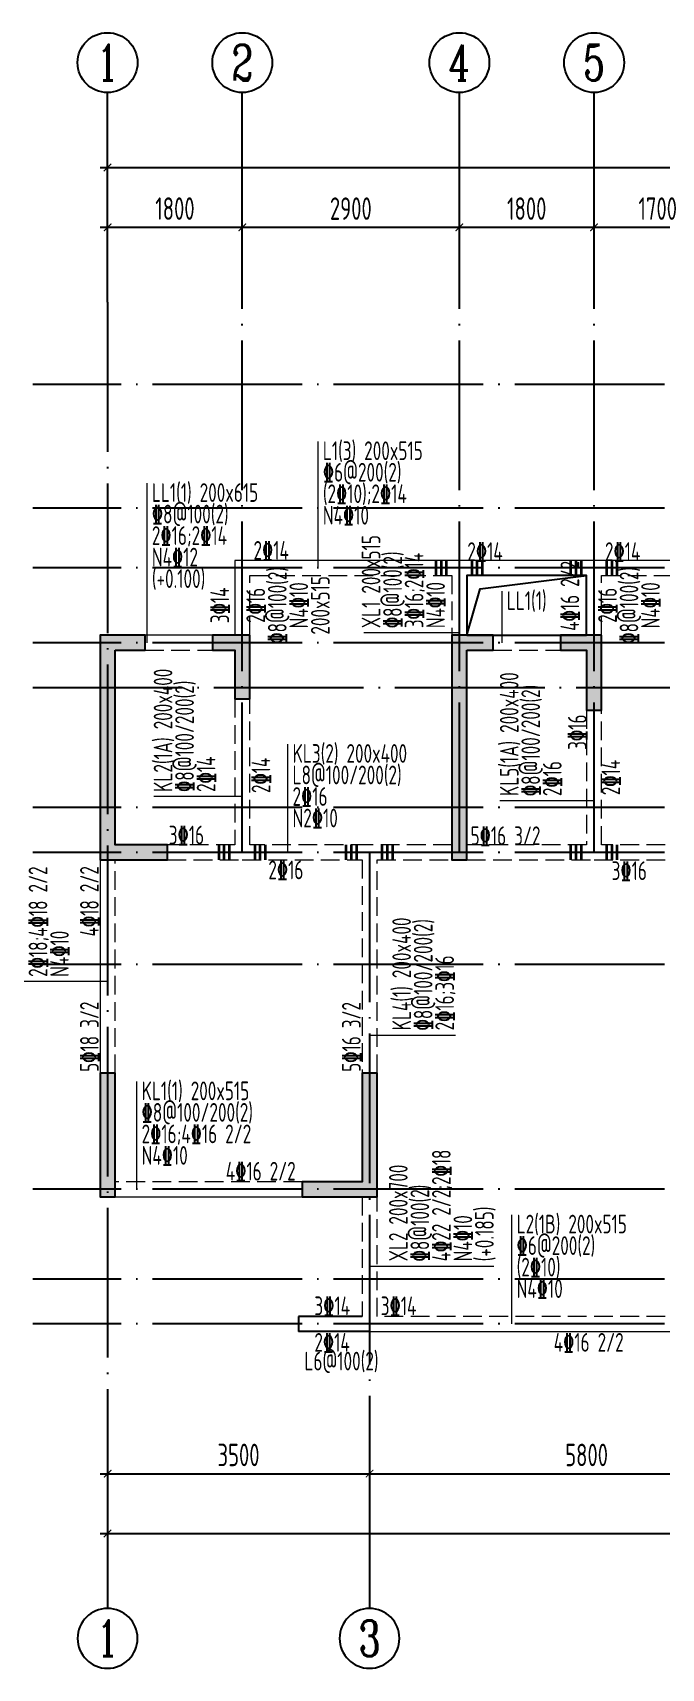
# Model space of a CAD drawing. Extents: x -668857 to 143095, y -247466 to 228182.
# Drawn here: x -98733 to -90335, y -16221 to 5629 of the extents above; entities that cross this region are included whole.
import ezdxf
from ezdxf.enums import TextEntityAlignment as Align

# ---------------------------------------------------------------- set-up
doc = ezdxf.new("R2010")
doc.units = 0
doc.header["$LTSCALE"] = 1000
doc.linetypes.add('DASH', pattern=[0.35, 0.25, -0.1])
doc.linetypes.add('DOTE', pattern=[2.42, 2, -0.2, 0.02, -0.2])
doc.layers.get('0').update_dxf_attribs({"linetype": 'CONTINUOUS'})
doc.layers.get('DEFPOINTS').update_dxf_attribs({"linetype": 'CONTINUOUS'})
for name, color, linetype in [('A-AXIS', 1, 'CONTINUOUS'), ('A-DOTE', 10, 'DOTE'), ('AXIS_NUM', 7, 'CONTINUOUS'), ('BEAM_CON', 4, 'CONTINUOUS'), ('S-D洞口', 4, 'CONTINUOUS'), ('S-L主梁线', 4, 'DASH'), ('S-L梁编号', 6, 'CONTINUOUS'), ('S-L梁配筋', 7, 'CONTINUOUS'), ('S-Q墙填充', 252, 'CONTINUOUS'), ('S-Q墙实线', 6, 'CONTINUOUS'), ('S-Y一般标注', 3, 'CONTINUOUS')]:
    doc.layers.add(name, color=color, linetype=linetype)
doc.layers.add('梁附加箍筋', color=1, linetype='CONTINUOUS', lineweight=35)
doc.styles.add('TSSD_Axis', font='complex.shx', dxfattribs={"width": 0.7, "bigfont": 'hztxt.shx'})
doc.styles.add('TSSD_DIMENSION', font='Tssdeng.shx', dxfattribs={"width": 0.7, "bigfont": 'tssdchn.shx'})
doc.styles.add('TSSD_REIN', font='tssdeng.shx', dxfattribs={"width": 0.7, "height": 300, "bigfont": 'tssdchn.shx'})
doc.dimstyles.new('TSSD_100_100', dxfattribs={"dimtxt": 300, "dimasz": 100, "dimexe": 100, "dimexo": 250, "dimgap": 100, "dimtad": 1, "dimdec": 0, "dimzin": 0, "dimdsep": 46, "dimtxsty": 'TSSD_DIMENSION', "dimblk": 'ARCHTICK', "dimcen": 0, "dimdle": 100, "dimclrt": 7, "dimadec": 0, "dimazin": 0, "dimtfac": 1, "dimtdec": 0, "dimtix": 1, "dimtmove": 2, "dimatfit": 3, "dimldrblk": 'ARCHTICK', "dimfxl": 0, "dimtolj": 1, "dimtzin": 0, "dimarcsym": 0})

# ---------------------------------------------------------------- blocks, each defined once
blk = doc.blocks.new('ts_axno')
at = {"color": 0, "linetype": 'ByBlock', "lineweight": -2}
blk.add_circle((0, 0), 0.5, dxfattribs=at)
at = {"color": 0, "linetype": 'ByBlock', "lineweight": -2, "style": 'TSSD_Axis', "width": 0.7}
blk.add_attdef('A', text='', height=0.6, dxfattribs=at).set_placement((0, 0), align=Align.MIDDLE_CENTER)
blk = doc.blocks.new('_ArchTick')
at = {"color": 0, "linetype": 'ByBlock', "const_width": 0.15}
blk.add_lwpolyline([(-0.5, -0.5), (0.5, 0.5)], dxfattribs=at)
blk = doc.blocks.new('*D97')
at = {"layer": 'DEFPOINTS', "color": 0}
for p in [(6400, 19250), (4600, 18250), (6400, 18250)]:
    blk.add_point(p, dxfattribs=at)
at = {"layer": 'S-Y一般标注', "color": 0, "lineweight": -2}
for p, q in [((4500, 19250), (6500, 19250)), ((4600, 18500), (4600, 19350)), ((6400, 18500), (6400, 19350))]:
    blk.add_line(p, q, dxfattribs=at)
at = {"layer": 'S-Y一般标注', "color": 0, "lineweight": -2, "xscale": 100, "yscale": 100, "zscale": 100, "rotation": 180}
blk.add_blockref('_ArchTick', (4600, 19250), dxfattribs=at)
at = {"layer": 'S-Y一般标注', "color": 0, "lineweight": -2, "xscale": 100, "yscale": 100, "zscale": 100}
blk.add_blockref('_ArchTick', (6400, 19250), dxfattribs=at)
at = {"layer": 'S-Y一般标注', "color": 7, "insert": (5500, 19500), "char_height": 300, "attachment_point": 5, "style": 'TSSD_DIMENSION'}
blk.add_mtext('\\A1;1800', dxfattribs=at)
blk = doc.blocks.new('*D98')
at = {"layer": 'DEFPOINTS', "color": 0}
for p in [(9300, 19250), (6400, 18250), (9300, 18250)]:
    blk.add_point(p, dxfattribs=at)
at = {"layer": 'S-Y一般标注', "color": 0, "lineweight": -2}
for p, q in [((6300, 19250), (9400, 19250)), ((6400, 18500), (6400, 19350)), ((9300, 18500), (9300, 19350))]:
    blk.add_line(p, q, dxfattribs=at)
at = {"layer": 'S-Y一般标注', "color": 0, "lineweight": -2, "xscale": 100, "yscale": 100, "zscale": 100, "rotation": 180}
blk.add_blockref('_ArchTick', (6400, 19250), dxfattribs=at)
at = {"layer": 'S-Y一般标注', "color": 0, "lineweight": -2, "xscale": 100, "yscale": 100, "zscale": 100}
blk.add_blockref('_ArchTick', (9300, 19250), dxfattribs=at)
at = {"layer": 'S-Y一般标注', "color": 7, "insert": (7850, 19500), "char_height": 300, "attachment_point": 5, "style": 'TSSD_DIMENSION'}
blk.add_mtext('\\A1;2900', dxfattribs=at)
blk = doc.blocks.new('*D99')
at = {"layer": 'DEFPOINTS', "color": 0}
for p in [(11100, 19250), (9300, 18250), (11100, 18250)]:
    blk.add_point(p, dxfattribs=at)
at = {"layer": 'S-Y一般标注', "color": 0, "lineweight": -2}
for p, q in [((9200, 19250), (11200, 19250)), ((9300, 18500), (9300, 19350)), ((11100, 18500), (11100, 19350))]:
    blk.add_line(p, q, dxfattribs=at)
at = {"layer": 'S-Y一般标注', "color": 0, "lineweight": -2, "xscale": 100, "yscale": 100, "zscale": 100, "rotation": 180}
blk.add_blockref('_ArchTick', (9300, 19250), dxfattribs=at)
at = {"layer": 'S-Y一般标注', "color": 0, "lineweight": -2, "xscale": 100, "yscale": 100, "zscale": 100}
blk.add_blockref('_ArchTick', (11100, 19250), dxfattribs=at)
at = {"layer": 'S-Y一般标注', "color": 7, "insert": (10200, 19500), "char_height": 300, "attachment_point": 5, "style": 'TSSD_DIMENSION'}
blk.add_mtext('\\A1;1800', dxfattribs=at)
blk = doc.blocks.new('*D100')
at = {"layer": 'DEFPOINTS', "color": 0}
for p in [(12800, 19250), (11100, 18250), (12800, 18250)]:
    blk.add_point(p, dxfattribs=at)
at = {"layer": 'S-Y一般标注', "color": 0, "lineweight": -2}
for p, q in [((11000, 19250), (12900, 19250)), ((11100, 18500), (11100, 19350)), ((12800, 18500), (12800, 19350))]:
    blk.add_line(p, q, dxfattribs=at)
at = {"layer": 'S-Y一般标注', "color": 0, "lineweight": -2, "xscale": 100, "yscale": 100, "zscale": 100, "rotation": 180}
blk.add_blockref('_ArchTick', (11100, 19250), dxfattribs=at)
at = {"layer": 'S-Y一般标注', "color": 0, "lineweight": -2, "xscale": 100, "yscale": 100, "zscale": 100}
blk.add_blockref('_ArchTick', (12800, 19250), dxfattribs=at)
at = {"layer": 'S-Y一般标注', "color": 7, "insert": (11950, 19500), "char_height": 300, "attachment_point": 5, "style": 'TSSD_DIMENSION'}
blk.add_mtext('\\A1;1700', dxfattribs=at)
blk = doc.blocks.new('*D119')
at = {"layer": 'DEFPOINTS', "color": 0}
for p in [(54600, 20050), (4600, 18250), (54600, 18250)]:
    blk.add_point(p, dxfattribs=at)
at = {"layer": 'S-Y一般标注', "color": 0, "lineweight": -2}
for p, q in [((4600, 18500), (4600, 20150)), ((54600, 18500), (54600, 20150)), ((4500, 20050), (54700, 20050))]:
    blk.add_line(p, q, dxfattribs=at)
at = {"layer": 'S-Y一般标注', "color": 0, "lineweight": -2, "xscale": 100, "yscale": 100, "zscale": 100, "rotation": 180}
blk.add_blockref('_ArchTick', (4600, 20050), dxfattribs=at)
at = {"layer": 'S-Y一般标注', "color": 0, "lineweight": -2, "xscale": 100, "yscale": 100, "zscale": 100}
blk.add_blockref('_ArchTick', (54600, 20050), dxfattribs=at)
at = {"layer": 'S-Y一般标注', "color": 7, "insert": (29600, 20300), "char_height": 300, "attachment_point": 5, "style": 'TSSD_DIMENSION'}
blk.add_mtext('\\A1;50000', dxfattribs=at)
blk = doc.blocks.new('*D134')
at = {"layer": 'DEFPOINTS', "color": 0}
for p in [(8100, 3600), (13900, 3600), (13900, 2600)]:
    blk.add_point(p, dxfattribs=at)
at = {"layer": 'S-Y一般标注', "color": 0, "lineweight": -2}
for p, q in [((8100, 3350), (8100, 2500)), ((13900, 3350), (13900, 2500)), ((8000, 2600), (14000, 2600))]:
    blk.add_line(p, q, dxfattribs=at)
at = {"layer": 'S-Y一般标注', "color": 0, "lineweight": -2, "xscale": 100, "yscale": 100, "zscale": 100, "rotation": 180}
blk.add_blockref('_ArchTick', (8100, 2600), dxfattribs=at)
at = {"layer": 'S-Y一般标注', "color": 0, "lineweight": -2, "xscale": 100, "yscale": 100, "zscale": 100}
blk.add_blockref('_ArchTick', (13900, 2600), dxfattribs=at)
at = {"layer": 'S-Y一般标注', "color": 7, "insert": (11000, 2850), "char_height": 300, "attachment_point": 5, "style": 'TSSD_DIMENSION'}
blk.add_mtext('\\A1;5800', dxfattribs=at)
blk = doc.blocks.new('*D142')
at = {"layer": 'DEFPOINTS', "color": 0}
for p in [(4600, 3600), (54600, 3600), (54600, 1800)]:
    blk.add_point(p, dxfattribs=at)
at = {"layer": 'S-Y一般标注', "color": 0, "lineweight": -2}
for p, q in [((4600, 3350), (4600, 1700)), ((54600, 3350), (54600, 1700)), ((4500, 1800), (54700, 1800))]:
    blk.add_line(p, q, dxfattribs=at)
at = {"layer": 'S-Y一般标注', "color": 0, "lineweight": -2, "xscale": 100, "yscale": 100, "zscale": 100, "rotation": 180}
blk.add_blockref('_ArchTick', (4600, 1800), dxfattribs=at)
at = {"layer": 'S-Y一般标注', "color": 0, "lineweight": -2, "xscale": 100, "yscale": 100, "zscale": 100}
blk.add_blockref('_ArchTick', (54600, 1800), dxfattribs=at)
at = {"layer": 'S-Y一般标注', "color": 7, "insert": (29600, 2050), "char_height": 300, "attachment_point": 5, "style": 'TSSD_DIMENSION'}
blk.add_mtext('\\A1;50000', dxfattribs=at)
blk = doc.blocks.new('*D144')
at = {"layer": 'DEFPOINTS', "color": 0}
for p in [(4600, 3600), (8100, 3600), (8100, 2600)]:
    blk.add_point(p, dxfattribs=at)
at = {"layer": 'S-Y一般标注', "color": 0, "lineweight": -2}
for p, q in [((4600, 3350), (4600, 2500)), ((8100, 3350), (8100, 2500)), ((4500, 2600), (8200, 2600))]:
    blk.add_line(p, q, dxfattribs=at)
at = {"layer": 'S-Y一般标注', "color": 0, "lineweight": -2, "xscale": 100, "yscale": 100, "zscale": 100, "rotation": 180}
blk.add_blockref('_ArchTick', (4600, 2600), dxfattribs=at)
at = {"layer": 'S-Y一般标注', "color": 0, "lineweight": -2, "xscale": 100, "yscale": 100, "zscale": 100}
blk.add_blockref('_ArchTick', (8100, 2600), dxfattribs=at)
at = {"layer": 'S-Y一般标注', "color": 7, "insert": (6350, 2850), "char_height": 300, "attachment_point": 5, "style": 'TSSD_DIMENSION'}
blk.add_mtext('\\A1;3500', dxfattribs=at)
blk = doc.blocks.new('20210807.15312446')
at = {"layer": 'S-Q墙填充'}
h = blk.add_hatch(color=252, dxfattribs=at)
h.dxf.hatch_style = 1
h.paths.add_polyline_path([(61116, 65940), (61516, 65940), (61516, 66140), (60916, 66140), (60916, 63140), (61816, 63140), (61816, 63340), (61116, 63340)])
h = blk.add_hatch(color=252, dxfattribs=at)
h.dxf.hatch_style = 1
h.paths.add_polyline_path([(62916, 66140), (62416, 66140), (62416, 65940), (62716, 65940), (62716, 65290), (62916, 65290)])
h = blk.add_hatch(color=252, dxfattribs=at)
h.dxf.hatch_style = 1
h.paths.add_polyline_path([(65816, 65940), (66166, 65940), (66166, 66140), (65616, 66140), (65616, 63140), (65816, 63140)])
h = blk.add_hatch(color=252, dxfattribs=at)
h.dxf.hatch_style = 1
h.paths.add_polyline_path([(67616, 66140), (67066, 66140), (67066, 65940), (67416, 65940), (67416, 65140), (67616, 65140)])
h = blk.add_hatch(color=252, dxfattribs=at)
h.dxf.hatch_style = 1
h.paths.add_polyline_path([(61116, 58640), (61116, 60290), (60916, 60290), (60916, 58640)])
h = blk.add_hatch(color=252, dxfattribs=at)
h.dxf.hatch_style = 1
h.paths.add_polyline_path([(64616, 60290), (64416, 60290), (64416, 58840), (63716, 58840), (63616, 58840), (63616, 58640), (63716, 58640), (64616, 58640)])
at = {"layer": 'BEAM_CON'}
for p, q in [((63566, 57040), (63566, 56840)), ((64416, 57040), (63566, 57040)), ((64516, 56840), (63566, 56840))]:
    blk.add_line(p, q, dxfattribs=at)
at = {"layer": 'S-D洞口', "color": 5}
blk.add_lwpolyline([(65816, 66140), (67416, 66140), (67416, 66940), (65816, 66940), (65816, 66140), (65993, 66762), (67416, 66940)], dxfattribs=at)
at = {"layer": 'S-L主梁线', "linetype": 'ByBlock', "lineweight": 18}
for p, q in [((62716, 67140), (62716, 66140)), ((65716, 67140), (62716, 67140)), ((67516, 67140), (65716, 67140)), ((69116, 67140), (67516, 67140)), ((65816, 66940), (67416, 66940)), ((65816, 66140), (65816, 66940)), ((67416, 66940), (67416, 66140)), ((62416, 66140), (61516, 66140)), ((67066, 66140), (66166, 66140)), ((60916, 63140), (60916, 60290)), ((61116, 58640), (63616, 58640)), ((64416, 56840), (70416, 56840))]:
    blk.add_line(p, q, dxfattribs=at)
at = {"layer": 'S-L主梁线', "linetype": 'DASH', "lineweight": 18}
for p, q in [((62916, 66940), (65616, 66940)), ((62916, 66140), (62916, 66940)), ((65616, 66940), (65616, 66140)), ((67616, 66940), (69116, 66940)), ((67616, 66140), (67616, 66940)), ((61516, 65940), (62416, 65940)), ((66166, 65940), (67066, 65940)), ((62716, 65290), (62716, 63340)), ((62916, 63340), (62916, 65290)), ((67416, 65140), (67416, 63340)), ((67616, 63340), (67616, 65140)), ((62716, 63340), (61816, 63340)), ((64516, 63340), (62916, 63340)), ((65616, 63340), (64516, 63340)), ((67416, 63340), (65816, 63340)), ((70216, 63340), (67616, 63340)), ((61116, 60290), (61116, 63140)), ((61816, 63140), (62816, 63140)), ((62816, 63140), (64416, 63140)), ((64416, 63140), (64416, 60290)), ((64616, 63140), (65616, 63140)), ((64616, 60290), (64616, 63140)), ((65816, 63140), (67516, 63140)), ((67516, 63140), (70216, 63140)), ((63616, 58840), (61116, 58840)), ((64416, 58640), (64416, 57040)), ((64616, 57040), (64616, 58640)), ((70216, 57040), (64616, 57040))]:
    blk.add_line(p, q, dxfattribs=at)
at = {"layer": 'S-Q墙实线'}
for points in [[(61116, 65940), (61516, 65940), (61516, 66140), (60916, 66140), (60916, 63140), (61816, 63140), (61816, 63340), (61116, 63340)], [(62916, 66140), (62416, 66140), (62416, 65940), (62716, 65940), (62716, 65290), (62916, 65290)], [(65816, 65940), (66166, 65940), (66166, 66140), (65616, 66140), (65616, 63140), (65816, 63140)], [(67616, 66140), (67066, 66140), (67066, 65940), (67416, 65940), (67416, 65140), (67616, 65140)], [(61116, 58640), (61116, 60290), (60916, 60290), (60916, 58640)]]:
    blk.add_lwpolyline(points, close=True, dxfattribs=at)
blk.add_lwpolyline([(63716, 58840), (63616, 58840), (63616, 58640), (63716, 58640), (64616, 58640), (64616, 60290), (64416, 60290), (64416, 58840), (63716, 58840)], dxfattribs=at)
blk = doc.blocks.new('20210726.16395156')
at = {"layer": 'A-AXIS'}
for p, q in [((4600, 18249.9), (4600, 21049.9)), ((6400, 18249.9), (6400, 21049.9)), ((9300, 18249.9), (9300, 21049.9)), ((11100, 18249.9), (11100, 21049.9)), ((4600, 3600), (4600, 800)), ((8100, 3600), (8100, 800))]:
    blk.add_line(p, q, dxfattribs=at)
at = {"layer": 'A-DOTE'}
for p, q in [((4600, 18249.9), (4600, 3600)), ((6400, 10900), (6400, 18249.9)), ((9300, 10900), (9300, 18249.9)), ((11100, 10900), (11100, 18249.9)), ((55600, 17150), (3600, 17150)), ((55600, 15500), (3600, 15500)), ((55600, 14700), (3600, 14700)), ((55600, 13700), (3600, 13700)), ((3600, 13100.3), (55600, 13100.3)), ((55600, 11500), (3600, 11500)), ((55600, 10900), (3600, 10900)), ((8100, 10900), (8100, 3600)), ((55600, 9400), (3600, 9400)), ((55600, 6400), (3600, 6400)), ((55600, 5200), (3600, 5200)), ((55600, 4600), (3600, 4600))]:
    blk.add_line(p, q, dxfattribs=at)
at = {"layer": 'A-AXIS'}
ref = blk.add_blockref('ts_axno', (4600, 21449.9), dxfattribs=dict(at, xscale=800, yscale=800, zscale=800))
ref.add_attrib('1', '1', dxfattribs={"layer": 'AXIS_NUM', "height": 480, "style": 'TSSD_Axis', "width": 0.7}).set_placement((4600, 21449.9), align=Align.MIDDLE_CENTER)
ref = blk.add_blockref('ts_axno', (6400, 21449.9), dxfattribs=dict(at, xscale=800, yscale=800, zscale=800))
ref.add_attrib('2', '2', dxfattribs={"layer": 'AXIS_NUM', "height": 480, "style": 'TSSD_Axis', "width": 0.7}).set_placement((6400, 21449.9), align=Align.MIDDLE_CENTER)
ref = blk.add_blockref('ts_axno', (9300, 21449.9), dxfattribs=dict(at, xscale=800, yscale=800, zscale=800))
ref.add_attrib('3', '4', dxfattribs={"layer": 'AXIS_NUM', "height": 480, "style": 'TSSD_Axis', "width": 0.7}).set_placement((9300, 21449.9), align=Align.MIDDLE_CENTER)
ref = blk.add_blockref('ts_axno', (11100, 21449.9), dxfattribs=dict(at, xscale=800, yscale=800, zscale=800))
ref.add_attrib('4', '5', dxfattribs={"layer": 'AXIS_NUM', "height": 480, "style": 'TSSD_Axis', "width": 0.7}).set_placement((11100, 21449.9), align=Align.MIDDLE_CENTER)
ref = blk.add_blockref('ts_axno', (4600, 400), dxfattribs=dict(at, xscale=-800, yscale=800, zscale=800, rotation=180))
ref.add_attrib('1', '1', dxfattribs={"layer": 'AXIS_NUM', "height": 480, "style": 'TSSD_Axis', "width": 0.7}).set_placement((4600, 400), align=Align.MIDDLE_CENTER)
ref = blk.add_blockref('ts_axno', (8100, 400), dxfattribs=dict(at, xscale=-800, yscale=800, zscale=800, rotation=180))
ref.add_attrib('2', '3', dxfattribs={"layer": 'AXIS_NUM', "height": 480, "style": 'TSSD_Axis', "width": 0.7}).set_placement((8100, 400), align=Align.MIDDLE_CENTER)
at = {"layer": 'S-Y一般标注'}
for base, p1, p2, picture, middle in [((54600, 20049.9), (4600, 18249.9), (54600, 18249.9), '*D119', (29600, 20299.9)), ((6400, 19249.9), (4600, 18249.9), (6400, 18249.9), '*D97', (5500, 19499.9)), ((9300, 19249.9), (6400, 18249.9), (9300, 18249.9), '*D98', (7850, 19499.9)), ((11100, 19249.9), (9300, 18249.9), (11100, 18249.9), '*D99', (10200, 19499.9)), ((12800, 19249.9), (11100, 18249.9), (12800, 18249.9), '*D100', (11950, 19499.9)), ((54600, 1800), (4600, 3600), (54600, 3600), '*D142', (29600, 2050)), ((8100, 2600), (4600, 3600), (8100, 3600), '*D144', (6350, 2850)), ((13900, 2600), (8100, 3600), (13900, 3600), '*D134', (11000, 2850))]:
    dim = blk.add_linear_dim(base=base, p1=p1, p2=p2, dimstyle='TSSD_100_100', dxfattribs=at)
    dim.commit()
    dim.dimension.update_dxf_attribs({"geometry": picture, "text_midpoint": middle})

msp = doc.modelspace()

# ---------------------------------------------------------------- linework, layer by layer
at = {"layer": 'S-L梁编号', "lineweight": 18}
for p, q in [((-94919.2, -1521.14), (-94919.2, 169.43)), ((-97203.55, -2521.14), (-97203.55, -389.29)), ((-92461.73, -2521.14), (-92461.73, -1833.53)), ((-93033.08, -2388.26), (-94308.98, -2388.26)), ((-95324.38, -5321.14), (-95324.38, -3874.74)), ((-95933.08, -4576.75), (-97116.77, -4576.75)), ((-91233.08, -4632.27), (-92491.75, -4632.27)), ((-97733.08, -7047.27), (-99362.3, -7047.27)), ((-94233.08, -7762.18), (-93085.03, -7762.18)), ((-97340.95, -9821.14), (-97340.95, -8382.11)), ((-92330.68, -11620.98), (-92330.68, -10161.73)), ((-94233.08, -10847.66), (-92573.42, -10847.66))]:
    msp.add_line(p, q, dxfattribs=at)
at = {"layer": '梁附加箍筋', "lineweight": 35}
for p, q in [((-93343.09, -1621.14), (-93343.09, -1421.14)), ((-93273.09, -1621.14), (-93273.09, -1421.14)), ((-93203.09, -1621.14), (-93203.09, -1421.14)), ((-92863.09, -1621.14), (-92863.09, -1421.14)), ((-92793.09, -1621.14), (-92793.09, -1421.14)), ((-92723.09, -1621.14), (-92723.09, -1421.14)), ((-91543.08, -1621.14), (-91543.08, -1421.14)), ((-91473.08, -1621.14), (-91473.08, -1421.14)), ((-91403.08, -1621.14), (-91403.08, -1421.14)), ((-91063.08, -1621.14), (-91063.08, -1421.14)), ((-90993.08, -1621.14), (-90993.08, -1421.14)), ((-90923.08, -1621.14), (-90923.08, -1421.14)), ((-96243.08, -5421.14), (-96243.08, -5221.14)), ((-96173.08, -5421.14), (-96173.08, -5221.14)), ((-96103.08, -5421.14), (-96103.08, -5221.14)), ((-95763.08, -5421.14), (-95763.08, -5221.14)), ((-95693.08, -5421.14), (-95693.08, -5221.14)), ((-95623.08, -5421.14), (-95623.08, -5221.14)), ((-94543.08, -5421.14), (-94543.08, -5221.14)), ((-94473.08, -5421.14), (-94473.08, -5221.14)), ((-94403.08, -5421.14), (-94403.08, -5221.14)), ((-94063.08, -5421.14), (-94063.08, -5221.14)), ((-93993.08, -5421.14), (-93993.08, -5221.14)), ((-93923.08, -5421.14), (-93923.08, -5221.14)), ((-91543.08, -5421.14), (-91543.08, -5221.14)), ((-91473.08, -5421.14), (-91473.08, -5221.14)), ((-91403.08, -5421.14), (-91403.08, -5221.14)), ((-91063.08, -5421.14), (-91063.08, -5221.14)), ((-90993.08, -5421.14), (-90993.08, -5221.14)), ((-90923.08, -5421.14), (-90923.08, -5221.14))]:
    msp.add_line(p, q, dxfattribs=at)

# ---------------------------------------------------------------- block references
at = {"layer": 'A-DOTE'}
msp.add_blockref('20210726.16395156', (-102333.09, -16221.19), dxfattribs=at)
at = {"layer": 'S-Q墙填充'}
msp.add_blockref('20210807.15312446', (-158748.73, -68560.69), dxfattribs=at)

# ---------------------------------------------------------------- texts
at = {"layer": 'S-L梁编号', "color": 6, "style": 'TSSD_REIN', "width": 0.7}
for s, p in [('L1(3) 200x515', (-94856.7, -80.57)), ('LL1(1) 200x615', (-97141.05, -639.29)), ('LL1(1)', (-92399.23, -2083.53)), ('KL3(2) 200x400', (-95261.88, -4124.74)), ('KL1(1) 200x515', (-97278.45, -8632.11)), ('L2(1B) 200x515', (-92268.18, -10411.73))]:
    msp.add_text(s, height=250, dxfattribs=at).set_placement(p)
for s, p in [('XL1 200x515', (-94087.83, -2325.76)), ('KL2(1A) 200x400', (-96866.77, -4514.25)), ('KL5(1A) 200x400', (-92241.75, -4569.77)), ('KL4(1) 200x400', (-93679.26, -7699.68)), ('XL2 200x700', (-93723.42, -10785.16))]:
    msp.add_text(s, height=250, rotation=90, dxfattribs=at).set_placement(p)
at = {"layer": 'S-L梁配筋', "color": 7, "style": 'TSSD_REIN', "width": 0.7}
for s, p in [('%%1326@200(2)', (-94856.7, -368.07)), ('(2%%13210);2%%13214', (-94856.7, -655.57)), ('%%1328@100(2)', (-97141.05, -926.79)), ('N4%%13210', (-94856.7, -943.07)), ('N4%%13212', (-97141.05, -1501.79)), ('2%%13214', (-95783.08, -1411.94)), ('(+0.100)', (-97141.05, -1789.29)), ('L8@100/200(2)', (-95261.88, -4412.24)), ('2%%13216', (-95261.88, -4699.74)), ('N2%%13210', (-95261.88, -4987.24)), ('3%%13216', (-96915.48, -5214.73)), ('2%%13216', (-95585.27, -5680.93)), ('3%%13216', (-90998.94, -5691.2)), ('%%1328@100/200(2)', (-97278.45, -8919.61)), ('2%%13216;4%%13216 2/2', (-97278.45, -9207.11)), ('N4%%13210', (-97278.45, -9494.61)), ('%%1326@200(2)', (-92268.18, -10699.23)), ('(2%%13210)', (-92268.18, -10986.73)), ('N4%%13210', (-92268.18, -11274.23)), ('3%%13214', (-94970.07, -11504.11)), ('3%%13214', (-94083.08, -11504.11)), ('2%%13214', (-94970.07, -11991.99)), ('4%%13216 2/2', (-91772.22, -11991.99))]:
    msp.add_text(s, height=250, dxfattribs=at).set_placement(p)
at = {"layer": 'S-L梁配筋', "color": 1, "style": 'TSSD_REIN', "width": 0.7}
for s, p in [('2%%13216;2%%13214', (-97141.05, -1214.29)), ('5%%13216 3/2', (-92883.08, -5223.71)), ('4%%13216 2/2', (-96153.59, -9705.33))]:
    msp.add_text(s, height=250, dxfattribs=at).set_placement(p)
at = {"layer": 'S-L梁配筋', "color": 7, "style": 'TSSD_REIN', "width": 0.7}
for p in [(-92453.69, -1428.48), (-90615.12, -1428.48)]:
    msp.add_text('2%%13214', height=250, dxfattribs=at).set_placement(p, align=Align.RIGHT)
for s, p in [('%%1328@100(2)', (-95265.86, -2021.14)), ('%%1328@100(2)', (-90566.43, -2021.14)), ('N4%%13210', (-94978.36, -2021.14)), ('200x515', (-94690.86, -2021.14)), ('N4%%13210', (-90278.93, -2021.14)), ('3%%13214', (-96034.38, -2021.14)), ('2%%13216', (-95553.36, -2021.14)), ('2%%13216', (-90853.93, -2021.14))]:
    msp.add_text(s, height=250, rotation=90, dxfattribs=at).set_placement(p, align=Align.BOTTOM_CENTER)
for s, p in [('%%1328@100(2)', (-93800.33, -2325.76)), ('3%%13216;2%%13214', (-93512.83, -2325.76)), ('N4%%13210', (-93225.33, -2325.76)), ('%%1328@100/200(2)', (-96579.27, -4514.25)), ('%%1328@100/200(2)', (-91954.25, -4569.77)), ('3%%13216', (-91331.89, -3951.61)), ('2%%13214', (-96291.77, -4514.25)), ('2%%13216', (-91666.75, -4569.77)), ('2%%13218;4%%13218 2/2', (-98537.3, -6984.77)), ('4%%13218 2/2', (-97850.63, -6444.67)), ('%%1328@100/200(2)', (-93391.76, -7699.68)), ('N4%%13210', (-98249.8, -6984.77)), ('%%1328@100(2)', (-93435.92, -10785.16)), ('N4%%13210', (-92860.92, -10785.16)), ('(+0.185)', (-92573.42, -10785.16))]:
    msp.add_text(s, height=250, rotation=90, dxfattribs=at).set_placement(p)
at = {"layer": 'S-L梁配筋', "color": 1, "style": 'TSSD_REIN', "width": 0.7}
msp.add_text('4%%13216 2/2', height=250, rotation=90, dxfattribs=at).set_placement((-91356.69, -1894.55), align=Align.BOTTOM_CENTER)
at = {"layer": 'S-L梁配筋', "color": 7, "style": 'TSSD_REIN', "width": 0.7}
for p in [(-95558.25, -4292.81), (-90884.67, -4321.14)]:
    msp.add_text('2%%13214', height=250, rotation=90, dxfattribs=at).set_placement(p, align=Align.CENTER)
at = {"layer": 'S-L梁配筋', "color": 1, "style": 'TSSD_REIN', "width": 0.7}
for s, p in [('2%%13216;3%%13216', (-93104.26, -7699.68)), ('5%%13218 3/2', (-97850.63, -8253.49)), ('5%%13216 3/2', (-94350.63, -8253.49)), ('4%%13222 2/2;2%%13218', (-93148.42, -10785.16))]:
    msp.add_text(s, height=250, rotation=90, dxfattribs=at).set_placement(p)
at = {"layer": 'S-L梁配筋', "color": 7, "style": 'TSSD_REIN', "width": 0.7}
msp.add_text('L6@100(2)', height=250, dxfattribs=at).set_placement((-94608.09, -11992.13), align=Align.TOP_CENTER)

doc.saveas('drawing.dxf')
